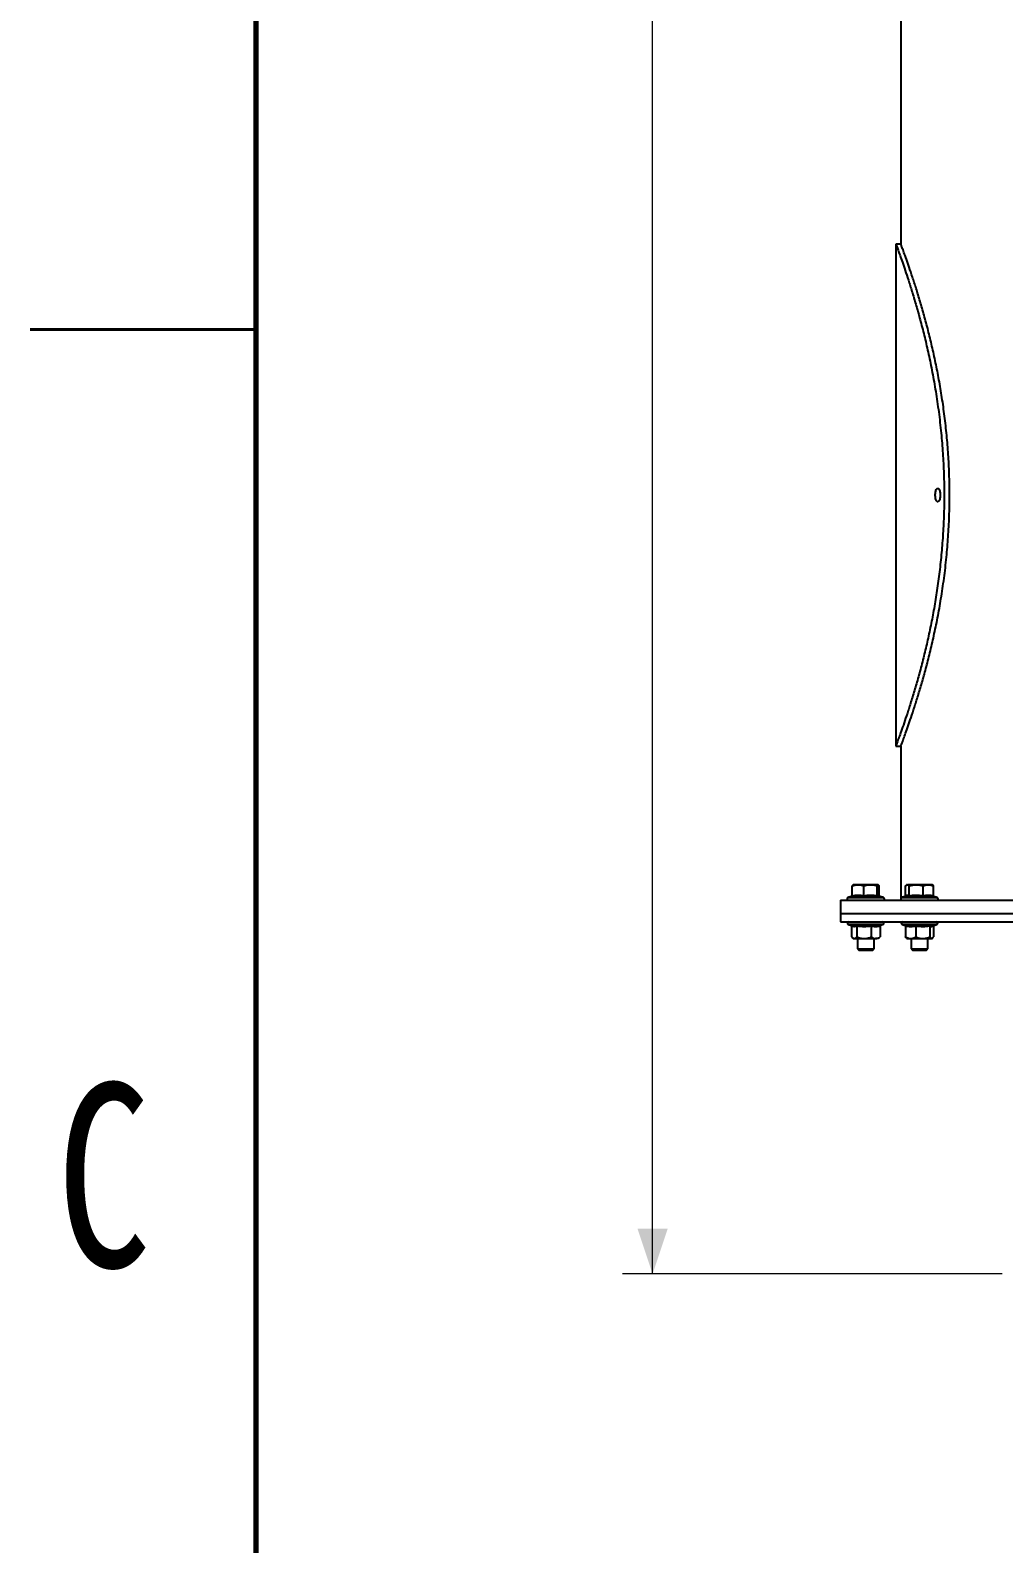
# Model space of a CAD drawing. Header units: millimetres. Extents: x 2 to 418, y 2 to 295.
# Drawn here: x 2.5 to 34.8, y 108.2 to 158.4 of the extents above; entities that cross this region are included whole.
import ezdxf

# ---------------------------------------------------------------- set-up
doc = ezdxf.new("R2010")
doc.units = ezdxf.units.MM
doc.styles.add('SLDTEXTSTYLE0', font='TXT', dxfattribs={"width": 0.75})
doc.dimstyles.new('SLDDIMSTYLE0', dxfattribs={"dimtxt": 2.116667, "dimasz": 1.5, "dimexe": 0, "dimexo": 0.0625, "dimgap": 0.529167, "dimtad": 1, "dimdec": 0, "dimlfac": 18, "dimrnd": 1e-09, "dimzin": 12, "dimdsep": 46, "dimtxsty": 'SLDTEXTSTYLE0', "dimsah": 1, "dimcen": 0.09, "dimadec": 0, "dimazin": 3, "dimtfac": 1, "dimtdec": 0, "dimtofl": 0, "dimtmove": 0, "dimatfit": 3, "dimfxl": 1, "dimfrac": 2, "dimtolj": 1, "dimtzin": 12, "dimarcsym": 0})

# ---------------------------------------------------------------- blocks, each defined once
blk = doc.blocks.new('_D')
at = {"color": 7, "linetype": 'Continuous', "lineweight": 18, "transparency": 16777216}
for p, q in [((44.925, 262.726), (22.16, 262.726)), ((23.16, 117.148), (23.16, 262.726)), ((34.761, 117.148), (22.16, 117.148))]:
    blk.add_line(p, q, dxfattribs=at)
for points in [[(23.16, 262.726), (22.66, 261.226), (23.66, 261.226)], [(23.16, 117.148), (23.66, 118.648), (22.66, 118.648)]]:
    blk.add_solid(points, dxfattribs=at)
at = {"color": 7, "linetype": 'Continuous', "lineweight": 18, "transparency": 16777216, "insert": (20.431, 176.529), "char_height": 2.1167, "attachment_point": 1, "rotation": 90, "style": 'SLDTEXTSTYLE0'}
blk.add_mtext('2620', dxfattribs=at)

msp = doc.modelspace()

# ---------------------------------------------------------------- linework, layer by layer
at = {"color": 7, "linetype": 'Continuous', "lineweight": 70}
msp.add_line((10, 10), (10, 287), dxfattribs=at)
at = {"color": 7, "linetype": 'Continuous', "lineweight": 25}
for p, q in [((31.3997, 189.7814), (31.3997, 151.3369)), ((31.3997, 151.3369), (31.2331, 151.3369)), ((31.2331, 151.3369), (31.2331, 134.6702)), ((31.2331, 134.6702), (31.3997, 134.6702)), ((31.3997, 134.6702), (31.3997, 129.612)), ((29.7859, 129.6927), (29.641, 129.64)), ((29.7886, 129.7052), (29.7886, 130.033)), ((29.9794, 130.0702), (29.8164, 130.0702)), ((30.3925, 130.0702), (29.9794, 130.0702)), ((30.1703, 129.7052), (30.1703, 130.033)), ((30.6462, 130.0702), (30.3925, 130.0702)), ((30.6148, 129.7052), (30.6148, 130.033)), ((30.6776, 129.7052), (30.6776, 130.033)), ((30.8251, 129.64), (30.6783, 129.6934)), ((31.5625, 129.6898), (31.4256, 129.64)), ((31.5529, 129.7052), (31.5529, 130.033)), ((31.601, 130.0702), (31.5859, 130.0615)), ((31.601, 130.0702), (31.6152, 130.0702)), ((31.9098, 130.0702), (31.6152, 130.0702)), ((31.6774, 129.7052), (31.6774, 130.033)), ((32.3123, 130.0702), (31.9098, 130.0702)), ((32.1422, 129.7052), (32.1422, 130.033)), ((32.4343, 130.0702), (32.3123, 130.0702)), ((32.4494, 130.0615), (32.4343, 130.0702)), ((32.4824, 129.7052), (32.4824, 130.033)), ((32.6097, 129.64), (32.491, 129.6831)), ((29.3997, 129.5591), (29.3997, 129.1147)), ((29.3997, 129.5591), (53.6775, 129.5591)), ((29.3997, 129.1147), (29.3997, 128.8369)), ((29.3997, 129.1147), (53.6775, 129.1147)), ((31.3997, 129.5896), (31.3997, 129.5591)), ((29.3997, 128.8369), (53.6775, 128.8369)), ((29.6558, 128.7536), (29.7571, 128.7167)), ((29.7561, 128.6937), (29.7561, 128.3369)), ((29.9402, 128.6937), (29.9402, 128.3369)), ((30.4172, 128.6937), (30.4172, 128.3369)), ((30.7101, 128.6937), (30.7101, 128.3369)), ((30.7275, 128.7234), (30.8104, 128.7536)), ((31.4404, 128.7536), (31.5443, 128.7158)), ((31.5529, 128.6937), (31.5529, 128.3369)), ((31.8931, 128.6937), (31.8931, 128.3369)), ((32.3579, 128.6937), (32.3579, 128.3369)), ((32.4728, 128.7091), (32.5949, 128.7536)), ((32.4824, 128.6937), (32.4824, 128.3369)), ((32.491, 128.7157), (32.595, 128.7536)), ((29.7821, 128.3109), (29.8164, 128.2814)), ((29.8164, 128.2814), (29.8481, 128.2814)), ((29.8481, 128.2814), (30.1787, 128.2814)), ((29.9553, 128.2814), (29.9553, 127.9385)), ((30.1787, 128.2814), (30.5636, 128.2814)), ((30.5108, 127.9385), (30.5108, 128.2814)), ((30.6497, 128.2814), (30.5636, 128.2814)), ((30.6497, 128.2814), (30.6841, 128.3109)), ((31.5859, 128.2944), (31.601, 128.2814)), ((31.601, 128.2814), (31.723, 128.2814)), ((31.723, 128.2814), (32.1255, 128.2814)), ((31.7399, 128.2814), (31.7399, 127.9385)), ((32.1255, 128.2814), (32.4201, 128.2814)), ((32.2954, 127.9385), (32.2954, 128.2814)), ((32.2955, 127.9385), (32.2955, 128.2814)), ((32.4343, 128.2814), (32.4201, 128.2814)), ((32.4343, 128.2814), (32.4494, 128.2944)), ((29.9553, 127.9385), (30.0013, 127.8925)), ((29.9553, 127.9385), (30.5108, 127.9385)), ((30.0013, 127.8925), (30.4648, 127.8925)), ((30.4648, 127.8925), (30.5108, 127.9385)), ((31.7399, 127.9385), (31.7859, 127.8925)), ((31.7399, 127.9385), (32.2954, 127.9385)), ((31.7859, 127.8925), (32.2494, 127.8925)), ((32.2494, 127.8925), (32.2954, 127.9385)), ((32.2495, 127.8925), (32.2955, 127.9385))]:
    msp.add_line(p, q, dxfattribs=at)
at = {"color": 7, "linetype": 'Continuous', "lineweight": 35}
for p, q in [((2.5, 148.5), (10, 148.5)), ((10, 148.5), (2.5, 148.5))]:
    msp.add_line(p, q, dxfattribs=at)
at = {"color": 8, "linetype": 'Continuous', "lineweight": 25}
for p, q in [((29.641, 129.64), (30.8251, 129.64)), ((31.4256, 129.64), (32.6097, 129.64)), ((30.8104, 128.7536), (29.6558, 128.7536)), ((32.5949, 128.7536), (31.4404, 128.7536))]:
    msp.add_line(p, q, dxfattribs=at)
at = {"color": 7, "linetype": 'Continuous', "lineweight": 25}
for centre, radius, start, end in [((29.6553, 129.6008), 0.0417, 110, 270), ((30.8108, 129.6008), 0.0417, 270, 70), ((31.4399, 129.6008), 0.0417, 110, 270), ((32.5954, 129.6008), 0.0417, 270, 70), ((29.6705, 128.7939), 0.043, 90, 250), ((30.7957, 128.7939), 0.043, 290, 90), ((31.4551, 128.7939), 0.043, 90, 250), ((32.5802, 128.7939), 0.043, 290, 90), ((32.5803, 128.7939), 0.043, 290, 90)]:
    msp.add_arc(centre, radius, start, end, dxfattribs=at)
for points, knots in [([(31.2331, 151.3369), (31.235, 151.3317), (31.2389, 151.3214), (31.2698, 151.2377), (31.3192, 151.1026), (31.3873, 150.913), (31.4709, 150.6746), (31.5682, 150.3887), (31.6783, 150.0533), (31.7988, 149.6683), (31.9262, 149.2384), (32.0583, 148.7619), (32.1915, 148.2413), (32.3223, 147.6775), (32.4458, 147.0778), (32.5595, 146.439), (32.6589, 145.7655), (32.7382, 145.0781), (32.7949, 144.3906), (32.8297, 143.7019), (32.8414, 142.9999), (32.8296, 142.3109), (32.7966, 141.6479), (32.7454, 141.0085), (32.6756, 140.3771), (32.5894, 139.7599), (32.4896, 139.1663), (32.3785, 138.5945), (32.2582, 138.0467), (32.13, 137.5202), (31.9982, 137.0239), (31.8648, 136.5579), (31.7352, 136.133), (31.6137, 135.7552), (31.5048, 135.4308), (31.4101, 135.1583), (31.3324, 134.9409), (31.2756, 134.7853), (31.2398, 134.6883), (31.2353, 134.6763), (31.2331, 134.6702)], [0, 0, 0, 0, 0.0252535, 0.05050727, 0.07652273, 0.10253901, 0.12778261, 0.15302708, 0.17895359, 0.20488085, 0.23108352, 0.25728648, 0.28419618, 0.31110549, 0.33822601, 0.36534547, 0.39331889, 0.42129078, 0.44728934, 0.47328711, 0.50013817, 0.52698923, 0.55151679, 0.57604498, 0.60126132, 0.62647866, 0.65149945, 0.67652108, 0.70218253, 0.72784444, 0.75448707, 0.78112958, 0.808522, 0.83591361, 0.86289774, 0.88988076, 0.91773601, 0.94559015, 0.97268072, 1, 1, 1, 1]), ([(31.3997, 134.6702), (31.4017, 134.6754), (31.4056, 134.6858), (31.4367, 134.7693), (31.4864, 134.9043), (31.5549, 135.0937), (31.6391, 135.3318), (31.7371, 135.6173), (31.8478, 135.9523), (31.9692, 136.3368), (32.0975, 136.7662), (32.2306, 137.2424), (32.3648, 137.7625), (32.4967, 138.326), (32.6213, 138.9256), (32.7361, 139.5644), (32.8365, 140.238), (32.9166, 140.9255), (32.9739, 141.613), (33.0091, 142.3017), (33.021, 143.0037), (33.0093, 143.6925), (32.9761, 144.3552), (32.9246, 144.994), (32.8545, 145.6247), (32.7677, 146.2414), (32.6674, 146.8346), (32.5556, 147.4061), (32.4344, 147.9536), (32.3054, 148.4802), (32.1726, 148.9767), (32.0381, 149.4432), (31.9074, 149.8687), (31.7848, 150.2473), (31.6749, 150.5724), (31.5792, 150.8457), (31.5006, 151.064), (31.4431, 151.2206), (31.4066, 151.3187), (31.402, 151.3308), (31.3997, 151.3369)], [0, 0, 0, 0, 0.025236, 0.0504722, 0.0764701, 0.1024687, 0.1276947, 0.1529215, 0.1788293, 0.2047378, 0.2309346, 0.2571317, 0.2840344, 0.3109367, 0.338068, 0.3651981, 0.3931834, 0.4211672, 0.4471621, 0.4731562, 0.5000054, 0.5268546, 0.551353, 0.5758521, 0.6010383, 0.6262255, 0.6512214, 0.6762183, 0.701853, 0.7274882, 0.7541309, 0.7807734, 0.8081652, 0.8355562, 0.8625508, 0.8895442, 0.9174115, 0.9452776, 0.9725222, 1, 1, 1, 1]), ([(32.6238, 142.7814), (32.6335, 142.7841), (32.6531, 142.7895), (32.6792, 142.8321), (32.6982, 142.8939), (32.7077, 142.9672), (32.7075, 143.0411), (32.6987, 143.1089), (32.6824, 143.1662), (32.6598, 143.2081), (32.6325, 143.229), (32.6034, 143.2237), (32.5766, 143.1905), (32.556, 143.1337), (32.5443, 143.0629), (32.5418, 142.9883), (32.5477, 142.9177), (32.5612, 142.8564), (32.5812, 142.8096), (32.6032, 142.7849), (32.618, 142.7823), (32.6238, 142.7814)], [0, 0, 0, 0, 0.0583892, 0.1168369, 0.1733993, 0.2263045, 0.2760864, 0.3247057, 0.3743599, 0.426699, 0.4823671, 0.5406549, 0.5995465, 0.6565957, 0.7103225, 0.760968, 0.8100519, 0.8594693, 0.9108522, 0.9651884, 1, 1, 1, 1]), ([(29.7886, 129.7052), (29.7882, 129.7015), (29.7875, 129.6941), (29.782, 129.6841), (29.7741, 129.6758), (29.7672, 129.6719), (29.7636, 129.6705), (29.7635, 129.6705)], [0, 0, 0, 0, 0.2361125, 0.4712563, 0.7322305, 0.9938734, 1, 1, 1, 1]), ([(30.1667, 129.6705), (30.1495, 129.6743), (30.063, 129.6934), (29.9269, 129.7029), (29.8099, 129.6797), (29.7635, 129.6705)], [0, 0, 0, 0, 0.1305234, 0.6552334, 1, 1, 1, 1]), ([(29.7886, 130.033), (29.8196, 130.0434), (29.8821, 130.0644), (29.9468, 130.0683), (29.9794, 130.0702)], [0, 0, 0, 0, 0.495458, 1, 1, 1, 1]), ([(29.82, 130.0702), (29.8192, 130.0702), (29.8086, 130.0697), (29.7982, 130.0507), (29.7886, 130.033)], [0, 0, 0, 0, 0.0702211, 1, 1, 1, 1]), ([(29.7886, 129.7052), (29.8512, 129.716), (29.9784, 129.7381), (30.1057, 129.7163), (30.1703, 129.7052)], [0, 0, 0, 0, 0.4922436, 1, 1, 1, 1]), ([(29.9794, 130.0702), (29.9839, 130.0702), (30.0484, 130.0697), (30.1115, 130.0507), (30.1703, 130.033)], [0, 0, 0, 0, 0.0702211, 1, 1, 1, 1]), ([(30.1667, 129.6705), (30.1667, 129.6705), (30.1673, 129.6719), (30.1682, 129.6758), (30.1693, 129.6841), (30.1701, 129.6941), (30.1702, 129.7015), (30.1703, 129.7052)], [0, 0, 0, 0, 0.0061266, 0.2677695, 0.5287437, 0.7638875, 1, 1, 1, 1]), ([(30.6363, 129.6705), (30.616, 129.6743), (30.514, 129.6934), (30.3549, 129.7029), (30.2202, 129.6797), (30.1667, 129.6705)], [0, 0, 0, 0, 0.1305234, 0.6552334, 1, 1, 1, 1]), ([(30.1703, 130.033), (30.2255, 130.048), (30.2988, 130.0679), (30.374, 130.0698), (30.3925, 130.0702)], [0, 0, 0, 0, 0.7536937, 1, 1, 1, 1]), ([(30.1703, 129.7052), (30.2432, 129.716), (30.3913, 129.7381), (30.5395, 129.7163), (30.6148, 129.7052)], [0, 0, 0, 0, 0.4922436, 1, 1, 1, 1]), ([(30.3925, 130.0702), (30.4505, 130.0658), (30.5258, 130.0599), (30.5982, 130.038), (30.6148, 130.033)], [0, 0, 0, 0, 0.7706379, 1, 1, 1, 1]), ([(30.6148, 130.033), (30.6199, 130.0434), (30.6302, 130.0644), (30.6408, 130.0683), (30.6462, 130.0702)], [0, 0, 0, 0, 0.495458, 1, 1, 1, 1]), ([(30.6148, 129.7052), (30.6251, 129.716), (30.646, 129.7381), (30.6669, 129.7163), (30.6776, 129.7052)], [0, 0, 0, 0, 0.4922436, 1, 1, 1, 1]), ([(30.6363, 129.6705), (30.6362, 129.6705), (30.6331, 129.6719), (30.6272, 129.6758), (30.6204, 129.6841), (30.6157, 129.6941), (30.6151, 129.7015), (30.6148, 129.7052)], [0, 0, 0, 0, 0.00612663, 0.26776949, 0.5287437, 0.76388747, 1, 1, 1, 1]), ([(30.6462, 130.0702), (30.6469, 130.0702), (30.6575, 130.0697), (30.6679, 130.0507), (30.6776, 130.033)], [0, 0, 0, 0, 0.0702211, 1, 1, 1, 1]), ([(30.6802, 129.6927), (30.6799, 129.6932), (30.6779, 129.697), (30.6777, 129.7014), (30.6776, 129.7052)], [0, 0, 0, 0, 0.1476153, 1, 1, 1, 1]), ([(31.5529, 129.7052), (31.5525, 129.7015), (31.5516, 129.6943), (31.548, 129.6867), (31.5448, 129.6837), (31.5443, 129.6831)], [0, 0, 0, 0, 0.4532285, 0.9045975, 1, 1, 1, 1]), ([(31.5529, 130.033), (31.563, 130.0434), (31.5834, 130.0644), (31.6045, 130.0683), (31.6152, 130.0702)], [0, 0, 0, 0, 0.495458, 1, 1, 1, 1]), ([(31.5529, 129.7052), (31.5733, 129.716), (31.6148, 129.7381), (31.6564, 129.7163), (31.6774, 129.7052)], [0, 0, 0, 0, 0.4922436, 1, 1, 1, 1]), ([(31.5744, 129.6929), (31.574, 129.693), (31.5704, 129.6938), (31.5665, 129.6908), (31.5631, 129.6882)], [0, 0, 0, 0, 0.1030316, 1, 1, 1, 1]), ([(31.6152, 130.0702), (31.6167, 130.0702), (31.6377, 130.0697), (31.6583, 130.0507), (31.6774, 130.033)], [0, 0, 0, 0, 0.0702211, 1, 1, 1, 1]), ([(31.6774, 129.7052), (31.6772, 129.7015), (31.6766, 129.6941), (31.6724, 129.6841), (31.6663, 129.6758), (31.6611, 129.6719), (31.6584, 129.6705), (31.6583, 129.6705)], [0, 0, 0, 0, 0.2361125, 0.4712563, 0.7322305, 0.9938734, 1, 1, 1, 1]), ([(32.1492, 129.6705), (32.1281, 129.6743), (32.0222, 129.6934), (31.8563, 129.7029), (31.7145, 129.6797), (31.6583, 129.6705)], [0, 0, 0, 0, 0.1305234, 0.6552334, 1, 1, 1, 1]), ([(31.6774, 130.033), (31.7152, 130.0434), (31.7913, 130.0644), (31.8701, 130.0683), (31.9098, 130.0702)], [0, 0, 0, 0, 0.495458, 1, 1, 1, 1]), ([(31.6774, 129.7052), (31.7537, 129.716), (31.9086, 129.7381), (32.0635, 129.7163), (32.1422, 129.7052)], [0, 0, 0, 0, 0.4922436, 1, 1, 1, 1]), ([(31.9098, 130.0702), (31.9153, 130.0702), (31.9938, 130.0697), (32.0707, 130.0507), (32.1422, 130.033)], [0, 0, 0, 0, 0.0702211, 1, 1, 1, 1]), ([(32.1422, 130.033), (32.1844, 130.048), (32.2405, 130.0679), (32.2981, 130.0698), (32.3123, 130.0702)], [0, 0, 0, 0, 0.7536937, 1, 1, 1, 1]), ([(32.1422, 129.7052), (32.198, 129.716), (32.3114, 129.7381), (32.4248, 129.7163), (32.4824, 129.7052)], [0, 0, 0, 0, 0.4922436, 1, 1, 1, 1]), ([(32.1492, 129.6705), (32.1492, 129.6705), (32.1482, 129.6719), (32.1462, 129.6758), (32.144, 129.6841), (32.1425, 129.6941), (32.1423, 129.7015), (32.1422, 129.7052)], [0, 0, 0, 0, 0.0061266, 0.2677695, 0.5287437, 0.7638875, 1, 1, 1, 1]), ([(32.5086, 129.6705), (32.4929, 129.6743), (32.4145, 129.6934), (32.2924, 129.7029), (32.1898, 129.6797), (32.1492, 129.6705)], [0, 0, 0, 0, 0.1305234, 0.6552334, 1, 1, 1, 1]), ([(32.3123, 130.0702), (32.3567, 130.0658), (32.4143, 130.0599), (32.4697, 130.038), (32.4824, 130.033)], [0, 0, 0, 0, 0.7706379, 1, 1, 1, 1]), ([(32.4824, 130.033), (32.4723, 130.0446), (32.4613, 130.0573), (32.45, 130.0607), (32.449, 130.0609)], [0, 0, 0, 0, 0.916236, 1, 1, 1, 1]), ([(32.5086, 129.6705), (32.5085, 129.6705), (32.5047, 129.6719), (32.4976, 129.6758), (32.4893, 129.6841), (32.4836, 129.6941), (32.4828, 129.7015), (32.4824, 129.7052)], [0, 0, 0, 0, 0.0061266, 0.2677695, 0.5287437, 0.7638875, 1, 1, 1, 1]), ([(29.7386, 128.7234), (29.7391, 128.7232), (29.7432, 128.721), (29.7489, 128.7147), (29.7549, 128.7048), (29.7557, 128.6974), (29.7561, 128.6937)], [0, 0, 0, 0, 0.0485589, 0.387662, 0.6932016, 1, 1, 1, 1]), ([(29.9402, 128.6937), (29.91, 128.6829), (29.8486, 128.6608), (29.7872, 128.6826), (29.7561, 128.6937)], [0, 0, 0, 0, 0.4922436, 1, 1, 1, 1]), ([(29.9237, 128.7284), (29.9454, 128.7246), (30.0545, 128.7055), (30.2251, 128.696), (30.3701, 128.7192), (30.4276, 128.7284)], [0, 0, 0, 0, 0.1305234, 0.6552334, 1, 1, 1, 1]), ([(29.9237, 128.7284), (29.9237, 128.7284), (29.9261, 128.727), (29.9306, 128.7231), (29.9358, 128.7148), (29.9394, 128.7048), (29.9399, 128.6974), (29.9402, 128.6937)], [0, 0, 0, 0, 0.0061266, 0.2677695, 0.5287437, 0.7638875, 1, 1, 1, 1]), ([(30.4172, 128.6937), (30.3389, 128.6829), (30.18, 128.6608), (30.0209, 128.6826), (29.9402, 128.6937)], [0, 0, 0, 0, 0.4922436, 1, 1, 1, 1]), ([(30.4276, 128.7284), (30.4275, 128.7284), (30.426, 128.727), (30.4232, 128.7231), (30.4199, 128.7148), (30.4176, 128.7048), (30.4173, 128.6974), (30.4172, 128.6937)], [0, 0, 0, 0, 0.0061266, 0.2677695, 0.5287437, 0.7638875, 1, 1, 1, 1]), ([(30.7101, 128.6937), (30.662, 128.6829), (30.5644, 128.6608), (30.4668, 128.6826), (30.4172, 128.6937)], [0, 0, 0, 0, 0.4922436, 1, 1, 1, 1]), ([(30.4276, 128.7284), (30.4407, 128.7246), (30.5068, 128.7055), (30.6109, 128.696), (30.7012, 128.7192), (30.7369, 128.7284)], [0, 0, 0, 0, 0.1305234, 0.6552334, 1, 1, 1, 1]), ([(30.7101, 128.6937), (30.7105, 128.6974), (30.7113, 128.7048), (30.7172, 128.7148), (30.7256, 128.7231), (30.733, 128.727), (30.7368, 128.7284), (30.7369, 128.7284)], [0, 0, 0, 0, 0.23611253, 0.4712563, 0.73223051, 0.99387337, 1, 1, 1, 1]), ([(31.5268, 128.7284), (31.5424, 128.7246), (31.6208, 128.7055), (31.7429, 128.696), (31.8455, 128.7192), (31.8861, 128.7284)], [0, 0, 0, 0, 0.1305234, 0.6552334, 1, 1, 1, 1]), ([(31.5268, 128.7284), (31.5268, 128.7284), (31.5306, 128.727), (31.5378, 128.7231), (31.546, 128.7148), (31.5518, 128.7048), (31.5525, 128.6974), (31.5529, 128.6937)], [0, 0, 0, 0, 0.0061266, 0.2677695, 0.5287437, 0.7638875, 1, 1, 1, 1]), ([(31.8931, 128.6937), (31.8373, 128.6829), (31.7239, 128.6608), (31.6105, 128.6826), (31.5529, 128.6937)], [0, 0, 0, 0, 0.4922436, 1, 1, 1, 1]), ([(31.8861, 128.7284), (31.9072, 128.7246), (32.0131, 128.7055), (32.179, 128.696), (32.3208, 128.7192), (32.377, 128.7284)], [0, 0, 0, 0, 0.1305234, 0.6552334, 1, 1, 1, 1]), ([(31.8861, 128.7284), (31.8861, 128.7284), (31.8872, 128.727), (31.8891, 128.7231), (31.8913, 128.7148), (31.8928, 128.7048), (31.893, 128.6974), (31.8931, 128.6937)], [0, 0, 0, 0, 0.0061266, 0.2677695, 0.5287437, 0.7638875, 1, 1, 1, 1]), ([(32.3579, 128.6937), (32.2816, 128.6829), (32.1267, 128.6608), (31.9718, 128.6826), (31.8931, 128.6937)], [0, 0, 0, 0, 0.4922436, 1, 1, 1, 1]), ([(32.377, 128.7284), (32.377, 128.7284), (32.3742, 128.727), (32.369, 128.7231), (32.3629, 128.7148), (32.3587, 128.7048), (32.3581, 128.6974), (32.3579, 128.6937)], [0, 0, 0, 0, 0.0061266, 0.2677695, 0.5287437, 0.7638875, 1, 1, 1, 1]), ([(32.4824, 128.6937), (32.462, 128.6829), (32.4205, 128.6608), (32.3789, 128.6826), (32.3579, 128.6937)], [0, 0, 0, 0, 0.4922436, 1, 1, 1, 1]), ([(32.4613, 128.7059), (32.4616, 128.7058), (32.4651, 128.7052), (32.4688, 128.708), (32.4722, 128.7107)], [0, 0, 0, 0, 0.06654759, 1, 1, 1, 1]), ([(32.4824, 128.6937), (32.4828, 128.6974), (32.4837, 128.7046), (32.4873, 128.7122), (32.4905, 128.7152), (32.491, 128.7158)], [0, 0, 0, 0, 0.45322853, 0.90459748, 1, 1, 1, 1]), ([(29.7561, 128.3369), (29.7638, 128.3284), (29.7931, 128.2966), (29.8248, 128.2878), (29.8481, 128.2814)], [0, 0, 0, 0, 0.2661302, 1, 1, 1, 1]), ([(29.8481, 128.2814), (29.8502, 128.2814), (29.876, 128.2821), (29.9075, 128.3016), (29.9348, 128.331), (29.9402, 128.3369)], [0, 0, 0, 0, 0.0666948, 0.8140978, 1, 1, 1, 1]), ([(29.9402, 128.3369), (29.9773, 128.3223), (30.0528, 128.2926), (30.1353, 128.2815), (30.1776, 128.2814), (30.1787, 128.2814)], [0, 0, 0, 0, 0.4843396, 0.986324, 1, 1, 1, 1]), ([(30.1787, 128.2814), (30.2121, 128.2835), (30.28, 128.2878), (30.3591, 128.3127), (30.4041, 128.3314), (30.4172, 128.3369)], [0, 0, 0, 0, 0.40629346, 0.82727247, 1, 1, 1, 1]), ([(30.4172, 128.3369), (30.44, 128.3223), (30.4863, 128.2926), (30.537, 128.2815), (30.5629, 128.2814), (30.5636, 128.2814)], [0, 0, 0, 0, 0.48433965, 0.98632395, 1, 1, 1, 1]), ([(30.5636, 128.2814), (30.5841, 128.2835), (30.6259, 128.2878), (30.6744, 128.3127), (30.702, 128.3314), (30.7101, 128.3369)], [0, 0, 0, 0, 0.4062935, 0.8272725, 1, 1, 1, 1]), ([(30.6832, 128.314), (30.6867, 128.3156), (30.6961, 128.3199), (30.7047, 128.3304), (30.7101, 128.3369)], [0, 0, 0, 0, 0.37910242, 1, 1, 1, 1]), ([(31.5529, 128.3369), (31.5673, 128.3284), (31.6214, 128.2966), (31.68, 128.2878), (31.723, 128.2814)], [0, 0, 0, 0, 0.2661302, 1, 1, 1, 1]), ([(31.5863, 128.2949), (31.5785, 128.3026), (31.5671, 128.3138), (31.5563, 128.3313), (31.5529, 128.3369)], [0, 0, 0, 0, 0.68402375, 1, 1, 1, 1]), ([(31.723, 128.2814), (31.7269, 128.2814), (31.7745, 128.2821), (31.8328, 128.3016), (31.8831, 128.331), (31.8931, 128.3369)], [0, 0, 0, 0, 0.0666948, 0.8140978, 1, 1, 1, 1]), ([(31.8931, 128.3369), (31.9293, 128.3223), (32.0028, 128.2926), (32.0832, 128.2815), (32.1244, 128.2814), (32.1255, 128.2814)], [0, 0, 0, 0, 0.4843396, 0.986324, 1, 1, 1, 1]), ([(32.1255, 128.2814), (32.158, 128.2835), (32.2242, 128.2878), (32.3012, 128.3127), (32.3451, 128.3314), (32.3579, 128.3369)], [0, 0, 0, 0, 0.4062935, 0.8272725, 1, 1, 1, 1]), ([(32.3579, 128.3369), (32.3675, 128.3223), (32.3873, 128.2926), (32.4088, 128.2815), (32.4198, 128.2814), (32.4201, 128.2814)], [0, 0, 0, 0, 0.4843396, 0.986324, 1, 1, 1, 1]), ([(32.4201, 128.2814), (32.4288, 128.2835), (32.4466, 128.2878), (32.4672, 128.3127), (32.479, 128.3314), (32.4824, 128.3369)], [0, 0, 0, 0, 0.4062935, 0.8272725, 1, 1, 1, 1])]:
    msp.add_open_spline(points, degree=3, knots=knots, dxfattribs=at)
at = {"color": 8, "linetype": 'Continuous', "lineweight": 25}
for points, knots in [([(29.7635, 129.6705), (29.7666, 129.6746), (29.7757, 129.6867), (29.7844, 129.6869), (29.7901, 129.6871)], [0, 0, 0, 0, 0.33796432, 1, 1, 1, 1]), ([(30.676, 129.6871), (30.6698, 129.6909), (30.6556, 129.6994), (30.6432, 129.6809), (30.6363, 129.6705)], [0, 0, 0, 0, 0.4383038, 1, 1, 1, 1]), ([(31.6583, 129.6705), (31.6528, 129.6744), (31.6258, 129.6938), (31.5972, 129.6933), (31.5744, 129.6929)], [0, 0, 0, 0, 0.2018656, 1, 1, 1, 1]), ([(29.7573, 128.7172), (29.7912, 128.7089), (29.848, 128.695), (29.902, 128.7188), (29.9237, 128.7284)], [0, 0, 0, 0, 0.5978359, 1, 1, 1, 1]), ([(32.377, 128.7284), (32.3825, 128.7245), (32.4096, 128.705), (32.4384, 128.7055), (32.4613, 128.7059)], [0, 0, 0, 0, 0.2008465, 1, 1, 1, 1])]:
    msp.add_open_spline(points, degree=3, knots=knots, dxfattribs=at)

# ---------------------------------------------------------------- texts
at = {"color": 7, "linetype": 'Continuous', "lineweight": 0, "insert": (4.9365, 123.4757), "char_height": 6.096, "attachment_point": 2, "style": 'SLDTEXTSTYLE0'}
msp.add_mtext('C', dxfattribs=at)

# ---------------------------------------------------------------- dimensions: what is measured, and where the dimension line sits
at = {"color": 7, "linetype": 'Continuous', "lineweight": 18}
dim = msp.add_linear_dim(base=(23.1598, 262.7258), p1=(35.7608, 117.148), p2=(45.9247, 262.7258), angle=90, dimstyle='SLDDIMSTYLE0', dxfattribs=at)
dim.commit()
dim.dimension.update_dxf_attribs({"geometry": '_D', "text_midpoint": (23.1598, 179.6569), "dimtype": 160})

doc.saveas('drawing.dxf')
